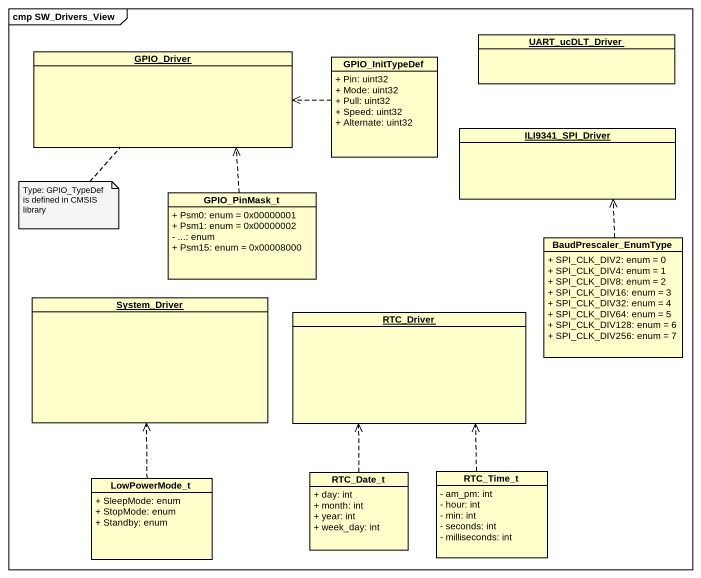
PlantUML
@startuml
mainframe cmp SW_Drivers_View
hide circle
hide empty members
skinparam classAttributeIconSize 0
object GPIO_Driver
class GPIO_InitTypeDef {
  + Pin: uint32
  + Mode: uint32
  + Pull: uint32
  + Speed: uint32
  + Alternate: uint32
}
object UART_ucDLT_Driver
object ILI9341_SPI_Driver
class GPIO_PinMask_t {
  + Psm0: enum = 0x00000001
  + Psm1: enum = 0x00000002
  - ...: enum
  + Psm15: enum = 0x00008000
}
class BaudPrescaler_EnumType {
  + SPI_CLK_DIV2: enum = 0
  + SPI_CLK_DIV4: enum = 1
  + SPI_CLK_DIV8: enum = 2
  + SPI_CLK_DIV16: enum = 3
  + SPI_CLK_DIV32: enum = 4
  + SPI_CLK_DIV64: enum = 5
  + SPI_CLK_DIV128: enum = 6
  + SPI_CLK_DIV256: enum = 7
}
object System_Driver
object RTC_Driver
class LowPowerMode_t {
  + SleepMode: enum
  + StopMode: enum
  + Standby: enum
}
class RTC_Date_t {
  + day: int
  + month: int
  + year: int
  + week_day: int
}
class RTC_Time_t {
  - am_pm: int
  - hour: int
  - min: int
  - seconds: int
  - milliseconds: int
}
GPIO_InitTypeDef .left.> GPIO_Driver
GPIO_PinMask_t .up.> GPIO_Driver
BaudPrescaler_EnumType .up.> ILI9341_SPI_Driver
LowPowerMode_t .up.> System_Driver
RTC_Date_t .up.> RTC_Driver
RTC_Time_t .up.> RTC_Driver
note bottom of GPIO_Driver : Type: GPIO_TypeDef is defined in CMSIS library
@enduml
